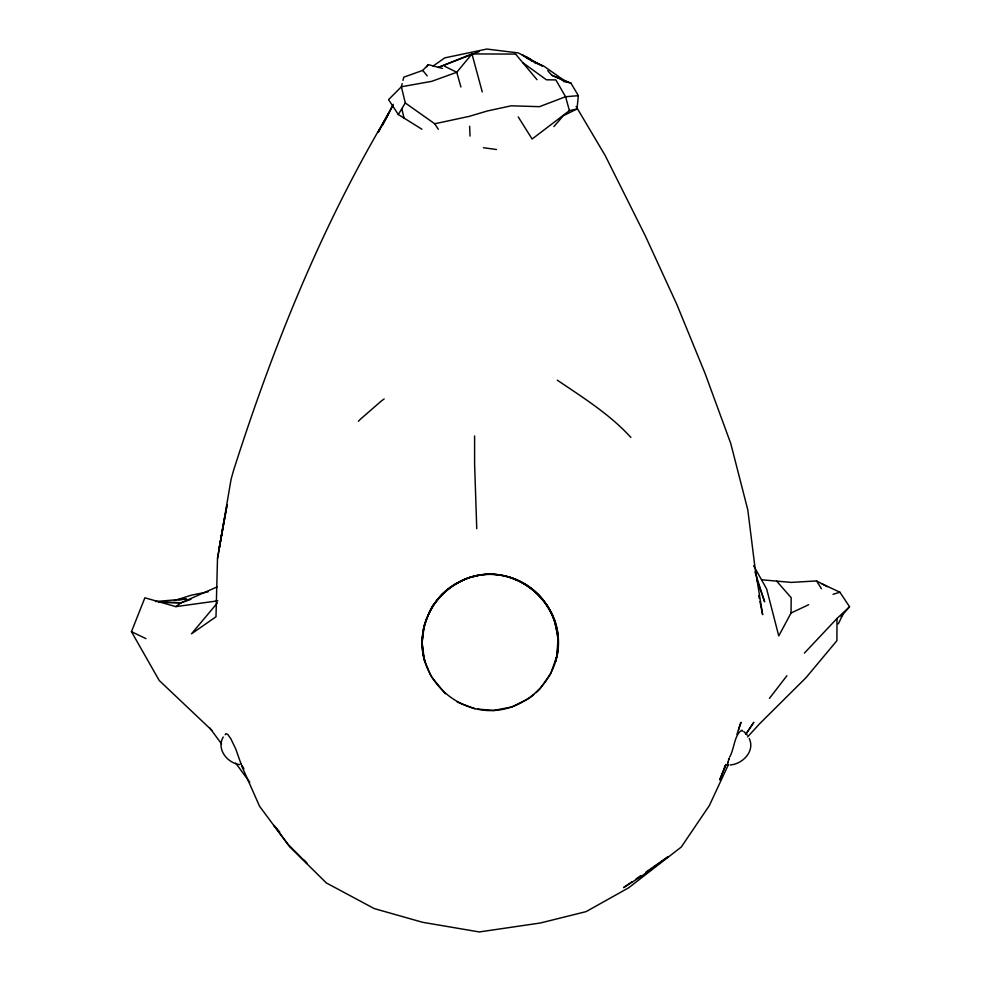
<?xml version="1.0" encoding="UTF-8"?>
<svg xmlns="http://www.w3.org/2000/svg" width="981" height="981" viewBox="0 0 981 981"><rect width="100%" height="100%" fill="white"/><g stroke="black" fill="none" stroke-linecap="round" stroke-linejoin="round"><path stroke-width="1.47" d="M821.968 583.818L839.895 592.217L849.558 606.749L836.989 618.496L836.916 640.654L806.051 677.638L759.723 723.647L747.596 736.915M753.629 565.718L766.652 588.98L778.755 635.921L791.054 613.002L791.177 597.711L776.645 581.108M224.306 518.826L219.07 548.894L227.101 504.81L217.5 558.496L215.992 616.767L191.491 633.836L217.377 602.923M557.012 653.248L558.079 638.042M422.345 639.551L422.909 633.738M553.909 126.574L563.315 115.709L577 108.977L578.349 95.66L570.905 83.054L561.598 79.706M422.247 641.133L424.332 625.044L429.764 611.335M217.5 558.496L231.111 479.157L233.588 470.328C273.049 346.698 321.964 225.066 388.672 113.453L382.602 125.261M402.173 83.569L401.376 86.769L405.288 102.968L434.73 123.765L438.335 129.284M402.97 80.381L403.767 77.18L422.725 70.411L428.317 64.611L442.541 68.449M727.951 762.262L727.424 764.935L728.061 764.702M423.326 629.385L426.698 618.128M727.976 762.188L729.226 758.288M738.46 729.987L740.986 722.323L736.915 734.438M729.68 756.989C734.254 749.435 734.401 733.972 741.93 730.256M556.791 656.289L550.709 673.53L540.249 688.539A68.167 67.971 1.5 0 1 536.067 692.709M723.855 769.68L725.842 764.53L719.698 779.944L725.928 764.542M211.957 730.428L159.241 680.507L131.442 631.678L144.881 597.797L175.869 606.626L217.794 600.838M728.466 764.506L709.324 805.609L681.268 847.044L628.637 887.805L586.086 911.631L540.421 922.986L479.317 931.95L422.688 922.312L374.239 908.59L326.342 882.937L289.395 846.505L259.56 806.259L241.682 765.891M223.239 737.025C216.102 748.957 227.249 763.108 239.671 764.579M838.301 623.891L842.949 614.4M389.42 112.141L392.841 105.58M429.2 612.769L433.381 604.872L442.002 594.314L450.941 586.945M393.246 104.342L378.274 132.092L388.684 113.465M421.916 129.234L398.311 114.507L405.288 102.968M746.026 734.18L753.825 722.261L745.805 734.009M430.316 609.974C438.826 594.449 453.529 583.094 470.12 577.392M426.796 66.733L428.317 64.611M769.423 698.398L786.897 675.75M841.06 616.583L849.558 606.749M804.383 653.113L836.989 618.496M175.869 606.626L181.117 602.788L217.071 586.932M577 108.977L569.421 110.632L532.119 139.02L518.201 116.874M433.136 66.021L444.798 57.867L486.821 49.05L518.226 52.925L530.01 58.823L535.994 63.557M632.242 881.612L623.536 887.646L642.273 875.665L668.269 856.585L645.903 872.121M635.958 879.025L640.936 875.567M453.357 585.326L462.431 580.409M791.054 613.002L808.651 604.725M479.39 51.49L438.311 67.419L471.959 53.93L515.577 54.078L537.012 79.694M160.381 602.211L181.117 602.788L190.964 599.317M174.385 600.568L191.602 595.099L208.058 591.862M833.065 594.339L839.895 592.217M463.731 579.71C506.368 560.151 559.857 595.688 558.214 642.641C558.949 680.618 523.278 713.592 485.497 710.379C451.665 707.424 423.044 678.975 422.088 644.64C421.107 611.408 446.085 581.144 478.728 575.344C526.208 565.718 570.721 615.847 555.418 661.77C562.321 636.853 554.657 609.189 535.54 591.727A68.057 68.045 7.4 0 0 442.002 594.314C427.581 609.593 419.966 630.942 422.799 651.875M472.842 576.73L478.299 575.418M434.73 123.765L469.237 116.371L487.41 110.951L511.236 105.801L539.452 106.671L565.571 96.739L578.349 95.66M730.195 764.947C742.617 764.113 755.296 751.127 749.239 738.497M178.873 599.955L186.353 598.937L155.439 601.537M827.388 586.712L816.56 580.924L791.311 582.407L761.992 579.82M158.554 602.126L181.117 602.788M477.857 709.079L493.59 710.452L511.91 706.958L528.894 698.435A68.167 67.971 1.5 0 0 533.762 694.72M483.461 147.726L496.496 149.517M563.388 81.484L570.905 83.054M457.244 702.065L475 708.834M508.133 576.803C528.967 582.604 546.245 598.484 553.787 618.741M557.306 380.174C582.861 397.477 609.974 414.399 630.869 437.428M547.754 70.669L551.812 75.292L567.803 81.938M551.812 75.292L564.7 80.822L543.707 66.046L534.326 62.061L542.432 65.96L522.162 54.887L528.379 59.093M131.442 631.678L145.948 638.643M444.626 66.254L456.754 72.287L460.911 86.978M522.726 62.625L546.429 79.804L555.859 79.915L565.571 96.739L569.421 110.632M743.733 731.483L747.252 735.161M445.399 693.763L431.199 676.534M279.769 832.109L273.871 825.352L288.193 844.433L307.261 863.685L304.318 860.3M241.461 764.69L241.056 763.758M422.725 70.411L427.226 75.868M209.983 728.196L221.583 743.954M235.673 763.095L249.763 782.225M398.311 114.507L388.55 99.645L401.376 86.769L431.714 81.337L456.754 72.287L471.959 53.93L482.26 91.944M816.56 580.924L821.404 588.686M576.141 106.5L605.277 155.697L645.314 235.869L676.804 304.38L705.008 373.27L730.771 443.535L747.792 509.826L754.916 566.908L762.654 614.67L759.919 601.451M240.872 763.476L235.759 748.993L230.805 738.693L227.715 734.377L225.937 733.641L225.164 734.72M242.135 765.621L243.889 768.822M430.634 675.173L424.405 660.164L422.063 642.604M756.609 579.244L764.653 601.831L754.965 571.8M742.31 731.127L742.151 730.502M423.326 655.529L425.055 662.2M423.277 654.732L425.055 662.065M401.793 108.732L404.025 117.965M758.705 595.577L759.319 598.52M554.449 620.127L557.772 636.546M422.063 642.457L422.909 651.176M469.629 126.23L470.034 136.077M476.754 528.698L474.608 464.197L474.596 435.981M358.445 421.278A169.725 153.821 0 0 1 360.468 419.145L381.695 400.714A169.725 153.821 0 0 1 384.135 398.973M728.527 759.883A19.448 0.883 -69.7 0 1 729.006 758.436M532.254 61.214L526.086 56.861L532.217 61.227"/></g></svg>
